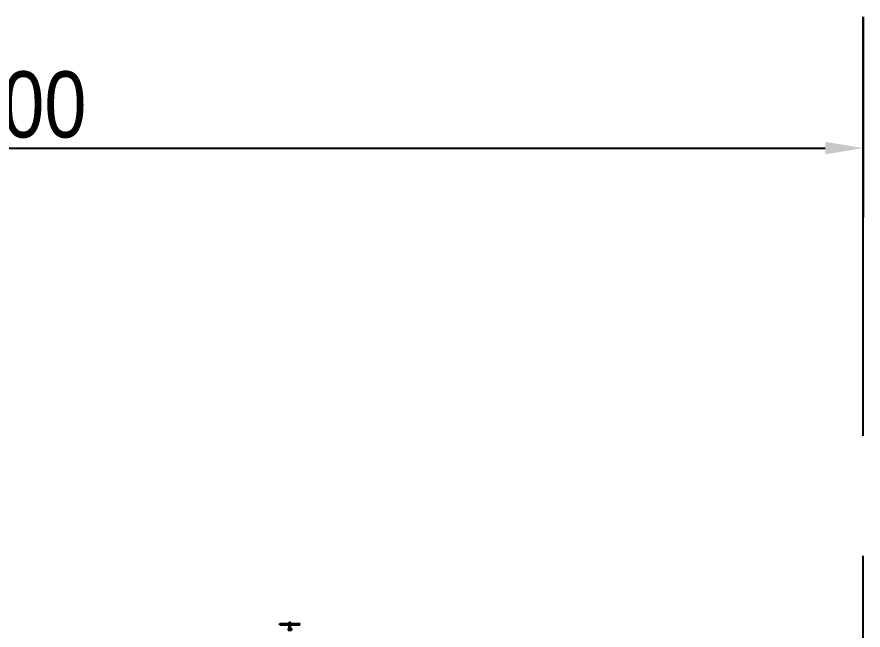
# Model space of a CAD drawing. Header units: millimetres. Extents: x 2148 to 2681, y 758 to 986.
# Drawn here: x 2465.182 to 2469.66, y 879.908 to 883.153 of the extents above; entities that cross this region are included whole.
import ezdxf

# ---------------------------------------------------------------- set-up
doc = ezdxf.new("R2010")
doc.units = ezdxf.units.MM
doc.linetypes.add('CENTER2', pattern=[28.575, 19.05, -3.175, 3.175, -3.175])
doc.linetypes.add('PHANTOMX2', pattern=[5, 2.5, -0.5, 0.5, -0.5, 0.5, -0.5])
for name, color, linetype in [('ELAYOUT', 4, 'Continuous'), ('grid', 241, 'PHANTOMX2'), ('S_GRID LINES', 252, 'Continuous')]:
    doc.layers.add(name, color=color, linetype=linetype)
doc.styles.add('ARIALNW', font='ARIALN.TTF')
doc.dimstyles.new('DIM 100', dxfattribs={"dimtxt": 0.2, "dimasz": 0.2, "dimexe": 0.1, "dimexo": 0, "dimgap": 0.05, "dimtad": 1, "dimzin": 0, "dimdsep": 46, "dimtxsty": 'ARIALNW', "dimcen": 0.09, "dimclrd": 6, "dimclre": 6, "dimclrt": 13, "dimadec": 0, "dimazin": 0, "dimtfac": 1, "dimtofl": 0, "dimtmove": 2, "dimatfit": 3, "dimfxl": 1, "dimtolj": 1, "dimtzin": 0, "dimarcsym": 0})

# ---------------------------------------------------------------- blocks, each defined once
blk = doc.blocks.new('*D2651')
at = {"layer": 'Defpoints', "color": 0, "linetype": 'ByBlock', "ltscale": 0.5, "transparency": 16777216}
for p in [(2469.6598, 882.4587), (2460.6598, 882.134), (2469.6598, 881.7589)]:
    blk.add_point(p, dxfattribs=at)
at = {"layer": 'ELAYOUT', "color": 6, "linetype": 'ByBlock', "lineweight": -2, "ltscale": 0.5, "transparency": 16777216}
for p, q in [((2460.6598, 882.134), (2460.6598, 882.5587)), ((2469.6598, 881.7589), (2469.6598, 882.5587)), ((2460.8598, 882.4587), (2469.4598, 882.4587))]:
    blk.add_line(p, q, dxfattribs=at)
at = {"layer": 'ELAYOUT', "color": 6, "linetype": 'ByBlock', "ltscale": 0.5, "transparency": 16777216}
for points in [[(2460.8598, 882.4921), (2460.8598, 882.4254), (2460.6598, 882.4587)], [(2469.4598, 882.4921), (2469.4598, 882.4254), (2469.6598, 882.4587)]]:
    blk.add_solid(points, dxfattribs=at)
at = {"layer": 'ELAYOUT', "color": 13, "linetype": 'ByBlock', "ltscale": 0.5, "transparency": 16777216, "insert": (2465.1598, 882.6874), "char_height": 0.35, "attachment_point": 5, "style": 'ARIALNW'}
blk.add_mtext('\\A1;9.00', dxfattribs=at)

msp = doc.modelspace()

# ---------------------------------------------------------------- linework, layer by layer
at = {"color": 8}
for p, q in [((2466.5736919, 879.935602, 0.7407241), (2466.5736919, 879.9431435, 0.7407241)), ((2466.5736919, 879.9431435, 0.7407241), (2466.6792739, 879.9431435, 0.7407241)), ((2466.5736919, 879.935602, 0.7407241), (2466.6792739, 879.935602, 0.7407241)), ((2466.617997, 879.9159611, 0.7407241), (2466.6349687, 879.9159611, 0.7407241)), ((2466.617997, 879.9159611, 0.7407241), (2466.617997, 879.9084196, 0.7407241)), ((2466.6227121, 879.9497943, 0.7407241), (2466.6302536, 879.9497943, 0.7407241)), ((2466.6227121, 879.9431435, 0.7407241), (2466.6227121, 879.9497943, 0.7407241)), ((2466.6227121, 879.9084196, 0.7407241), (2466.6227121, 879.935602, 0.7407241)), ((2466.6302536, 879.9431435, 0.7407241), (2466.6302536, 879.9497943, 0.7407241)), ((2466.6302536, 879.9084196, 0.7407241), (2466.6302536, 879.935602, 0.7407241)), ((2466.6349687, 879.9159611, 0.7407241), (2466.6349687, 879.9084196, 0.7407241)), ((2466.6792739, 879.935602, 0.7407241), (2466.6792739, 879.9431435, 0.7407241)), ((2466.617997, 879.9084196, 0.7407241), (2466.6349687, 879.9084196, 0.7407241))]:
    msp.add_line(p, q, dxfattribs=at)
at = {"layer": 'grid', "ltscale": 0.7}
msp.add_line((2469.6597615, 883.1528969, 0), (2469.6597615, 882.0923467, 0), dxfattribs=at)
at = {"layer": 'S_GRID LINES', "linetype": 'CENTER2', "ltscale": 0.2}
msp.add_line((2469.6597615, 875.2206266, 0), (2469.6597615, 883.1528969, 0), dxfattribs=at)

# ---------------------------------------------------------------- dimensions: what is measured, and where the dimension line sits
at = {"layer": 'ELAYOUT', "linetype": 'ByBlock', "ltscale": 0.5}
dim = msp.add_linear_dim(base=(2469.6597615, 882.4587352, 0), p1=(2460.6597615, 882.1339953, 0), p2=(2469.6597615, 881.7588998, 0), angle=180, dimstyle='DIM 100', override={"dimtxt": 0.35}, dxfattribs=at)
dim.commit()
dim.dimension.update_dxf_attribs({"geometry": '*D2651', "text_midpoint": (2465.1597615, 882.6874358, 0)})

doc.saveas('drawing.dxf')
